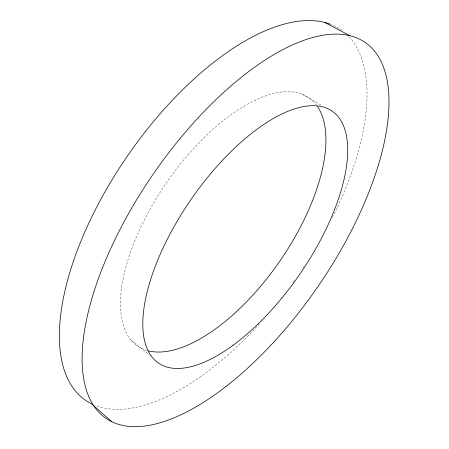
<?xml version="1.0" encoding="UTF-8"?>
<svg xmlns="http://www.w3.org/2000/svg" width="449" height="449" viewBox="0 0 449 449"><rect width="100%" height="100%" fill="white"/><g stroke="black" fill="none" stroke-linecap="round" stroke-linejoin="round"><path stroke-width="0.34" stroke-dasharray="2.25 1.68" d="M302.02 94.11L322.045 105.678M130.996 339.988L150.106 355.546M348.963 36.655A225.011 104.101 -55.4 0 1 331.665 219.022M304.192 266.251A225.011 104.101 -55.4 0 1 303.417 267.413M294.252 280.704A225.011 104.101 -55.4 0 1 293.023 282.415M259.55 323.751A225.011 104.101 -55.4 0 1 95.07 405.34M329.734 23.977A225.011 104.101 -55.4 0 1 341.706 30.263M147.289 350.568A150.842 68.921 -55.4 0 1 166.405 182.822A150.842 68.921 -55.4 0 1 316.472 105.077"/><path stroke-width="0.67" d="M324.779 22.45L349.872 35.662M111.896 421.768L91.388 403.69A225.011 104.101 -55.4 0 1 116.005 173.359A225.011 104.101 -55.4 0 1 329.734 23.977M317.578 106.643A150.842 68.921 -55.4 0 1 279.654 261.402A150.842 68.921 -55.4 0 1 148.574 350.905M225.841 386.6A228.305 99.734 -55.4 0 0 373.001 49.339A228.305 99.734 -55.4 0 0 107.788 255.161A228.305 99.734 -55.4 0 0 225.841 386.6M233.048 345.259A152.997 65.981 -55.4 0 0 339.444 118.384A152.997 65.981 -55.4 0 0 163.268 247.545A152.997 65.981 -55.4 0 0 233.048 345.259"/></g></svg>
